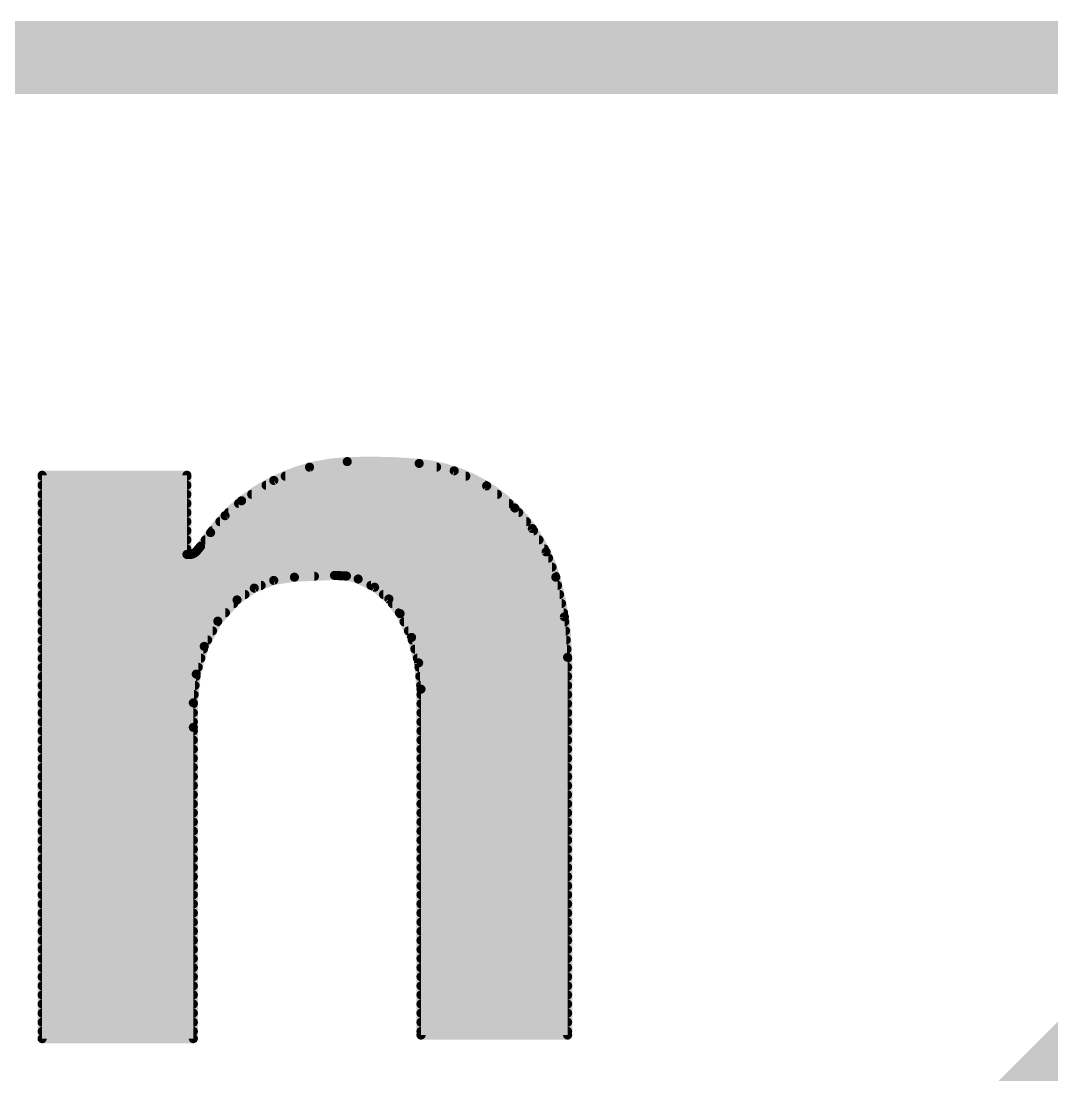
# Model space of a CAD drawing. Extents: x -98 to 45, y 0 to 29.
# Drawn here: x 27.295 to 30.169, y 21.291 to 24.232 of the extents above; entities that cross this region are included whole.
import ezdxf

# ---------------------------------------------------------------- set-up
doc = ezdxf.new("R2010")
doc.units = 0
for name, color, linetype in [('1', 12, 'CONTINUOUS'), ('16', 132, 'CONTINUOUS'), ('20', 53, 'CONTINUOUS'), ('21', 53, 'CONTINUOUS')]:
    doc.layers.add(name, color=color, linetype=linetype)

msp = doc.modelspace()

# ---------------------------------------------------------------- linework, layer by layer
at = {"layer": '1', "const_width": 0.2032}
for points in [[(0, 24.13), (43.18, 24.13)], [(15.24, 24.13), (43.18, 24.13)]]:
    msp.add_lwpolyline(points, dxfattribs=at)
at = {"layer": '16', "const_width": 0.2032}
for points in [[(0, 24.13), (43.18, 24.13)], [(31.75, 22.86), (27.813, 18.923)]]:
    msp.add_lwpolyline(points, dxfattribs=at)
at = {"layer": '20', "const_width": 0.1524}
msp.add_lwpolyline([(43.18, 24.13), (0, 24.13)], dxfattribs=at)
at = {"layer": '21'}
for points, const_width in [([(28.2042, 23.0022, 0.1577), (27.9095, 22.893)], 0.0254), ([(28.0981, 22.993, 1), (28.1, 22.9804)], 0.0127), ([(28.101, 22.9934, 1), (28.101, 22.9807)], 0.0127), ([(28.1012, 22.9808, 1), (28.0968, 22.9927)], 0.0127), ([(28.4048, 22.9972, 0.0335), (28.2042, 23.0022)], 0.0254), ([(28.2044, 23.0085, 1), (28.204, 22.9959)], 0.0127), ([(28.2039, 23.0085, 1), (28.2045, 22.9959)], 0.0127), ([(28.2051, 22.9959, 1), (28.2033, 23.0085)], 0.0127), ([(28.2045, 22.9959, 1), (28.2039, 23.0085)], 0.0127), ([(28.4061, 23.0034, 1), (28.4035, 22.991)], 0.0127), ([(28.6715, 22.8727, 0.1741), (28.4048, 22.9972)], 0.0254), ([(28.4054, 23.0035, 1), (28.4042, 22.9909)], 0.0127), ([(28.4042, 22.9909, 1), (28.4054, 23.0035)], 0.0127), ([(28.4046, 22.9909, 1), (28.405, 23.0035)], 0.0127), ([(28.4534, 22.9807, 1), (28.4534, 22.9934)], 0.0127), ([(27.3533, 22.9705, 1), (27.3533, 22.9578)], 0.0127), ([(27.3533, 22.9705, 1), (27.3533, 22.9578)], 0.0127), ([(27.3597, 22.9641, 1), (27.3469, 22.9641)], 0.0127), ([(27.3597, 22.9641, 1), (27.3469, 22.9641)], 0.0127), ([(27.3533, 22.968, 1), (27.3533, 22.9552)], 0.0127), ([(27.7635, 22.9641, 1), (27.7508, 22.9641)], 0.0127), ([(27.7635, 22.9641, 1), (27.7508, 22.9641)], 0.0127), ([(27.7571, 22.9578, 1), (27.7571, 22.9705)], 0.0127), ([(27.7571, 22.9578, 1), (27.7571, 22.9705)], 0.0127), ([(27.7571, 22.9552, 1), (27.7571, 22.968)], 0.0127), ([(28.0313, 22.968, 1), (28.0313, 22.9552)], 0.0127), ([(28.5052, 22.9824, 1), (28.4998, 22.9709)], 0.0127), ([(28.5012, 22.9705, 1), (28.5038, 22.9829)], 0.0127), ([(28.5348, 22.9552, 1), (28.5348, 22.968)], 0.0127), ([(27.3533, 22.9426, 1), (27.3533, 22.9298)], 0.0127), ([(27.7571, 22.9298, 1), (27.7571, 22.9426)], 0.0127), ([(27.9779, 22.9426, 1), (27.9779, 22.9298)], 0.0127), ([(27.9972, 22.9557, 1), (28.0016, 22.9438)], 0.0127), ([(28.0028, 22.9444, 1), (27.996, 22.9551)], 0.0127), ([(28.5969, 22.9394, 1), (28.5891, 22.9294)], 0.0127), ([(28.5892, 22.9298, 1), (28.5892, 22.9426)], 0.0127), ([(28.5903, 22.9287, 1), (28.5957, 22.9402)], 0.0127), ([(27.3533, 22.9172, 1), (27.3533, 22.9045)], 0.0127), ([(27.7571, 22.9045, 1), (27.7571, 22.9172)], 0.0127), ([(27.9377, 22.9172, 1), (27.9377, 22.9045)], 0.0127), ([(28.6231, 22.9045, 1), (28.6231, 22.9172)], 0.0127), ([(27.3533, 22.8918, 1), (27.3533, 22.879)], 0.0127), ([(27.7571, 22.879, 1), (27.7571, 22.8918)], 0.0127), ([(27.9095, 22.893, 0.0664), (27.8232, 22.8041)], 0.0254), ([(27.9011, 22.8918, 1), (27.9011, 22.879)], 0.0127), ([(27.9061, 22.8984, 1), (27.9129, 22.8876)], 0.0127), ([(27.9056, 22.898, 1), (27.9134, 22.888)], 0.0127), ([(27.9138, 22.8883, 1), (27.9052, 22.8977)], 0.0127), ([(27.9134, 22.888, 1), (27.9056, 22.898)], 0.0127), ([(28.6554, 22.879, 1), (28.6554, 22.8918)], 0.0127), ([(28.6763, 22.8768, 1), (28.6667, 22.8686)], 0.0127), ([(28.7858, 22.6797, 0.1281), (28.6715, 22.8727)], 0.0254), ([(28.676, 22.8772, 1), (28.667, 22.8682)], 0.0127), ([(28.667, 22.8682, 1), (28.676, 22.8772)], 0.0127), ([(28.6676, 22.8677, 1), (28.6754, 22.8777)], 0.0127), ([(27.3533, 22.8664, 1), (27.3533, 22.8536)], 0.0127), ([(27.7571, 22.8536, 1), (27.7571, 22.8664)], 0.0127), ([(27.8591, 22.8561, 1), (27.8677, 22.8467)], 0.0127), ([(27.8682, 22.8473, 1), (27.8586, 22.8555)], 0.0127), ([(27.8729, 22.8664, 1), (27.8729, 22.8536)], 0.0127), ([(28.6823, 22.8536, 1), (28.6823, 22.8664)], 0.0127), ([(27.3533, 22.841, 1), (27.3533, 22.8283)], 0.0127), ([(27.3533, 22.8156, 1), (27.3533, 22.8028)], 0.0127), ([(27.7571, 22.8283, 1), (27.7571, 22.841)], 0.0127), ([(27.7571, 22.8028, 1), (27.7571, 22.8156)], 0.0127), ([(27.8275, 22.8156, 1), (27.8275, 22.8028)], 0.0127), ([(27.8491, 22.841, 1), (27.8491, 22.8283)], 0.0127), ([(28.7039, 22.8283, 1), (28.7039, 22.841)], 0.0127), ([(28.7259, 22.8184, 1), (28.7149, 22.8119)], 0.0127), ([(28.7156, 22.8111, 1), (28.7252, 22.8193)], 0.0127), ([(28.7239, 22.8028, 1), (28.7239, 22.8156)], 0.0127), ([(27.3533, 22.7902, 1), (27.3533, 22.7774)], 0.0127), ([(27.7571, 22.7774, 1), (27.7571, 22.7902)], 0.0127), ([(27.8232, 22.8041, 0.0022), (27.7952, 22.766)], 0.0254), ([(27.8083, 22.7902, 1), (27.8083, 22.7774)], 0.0127), ([(27.8184, 22.8082, 1), (27.828, 22.8)], 0.0127), ([(27.8181, 22.8079, 1), (27.8283, 22.8003)], 0.0127), ([(27.8283, 22.8003, 1), (27.8181, 22.8079)], 0.0127), ([(27.8283, 22.8003, 1), (27.8181, 22.8079)], 0.0127), ([(28.739, 22.7774, 1), (28.739, 22.7902)], 0.0127), ([(27.3533, 22.7648, 1), (27.3533, 22.7521)], 0.0127), ([(27.7571, 22.7521, 1), (27.7571, 22.7648)], 0.0127), ([(27.7647, 22.7432, 0.205), (27.7825, 22.7508)], 0.0254), ([(27.7825, 22.7508, 0.0333), (27.7952, 22.766)], 0.0254), ([(27.7871, 22.7464, 1), (27.7779, 22.7552)], 0.0127), ([(27.7861, 22.7456, 1), (27.7789, 22.756)], 0.0127), ([(27.7889, 22.7648, 1), (27.7889, 22.7521)], 0.0127), ([(27.7901, 22.7698, 1), (27.8003, 22.7622)], 0.0127), ([(27.7901, 22.7697, 1), (27.8003, 22.7623)], 0.0127), ([(27.8003, 22.7623, 1), (27.7901, 22.7697)], 0.0127), ([(27.8001, 22.7619, 1), (27.7903, 22.7701)], 0.0127), ([(28.7648, 22.7525, 1), (28.7529, 22.748)], 0.0127), ([(28.754, 22.7521, 1), (28.754, 22.7648)], 0.0127), ([(27.3533, 22.7394, 1), (27.3533, 22.7266)], 0.0127), ([(27.7571, 22.7496, 1), (27.7571, 22.7369)], 0.0127), ([(27.7571, 22.7496, 1), (27.7571, 22.7369)], 0.0127), ([(27.7508, 22.7432, 1), (27.7635, 22.7432)], 0.0127), ([(27.7508, 22.7432, 1), (27.7635, 22.7432)], 0.0127), ([(27.7634, 22.7494, 1), (27.766, 22.737)], 0.0127), ([(27.7647, 22.7495, 1), (27.7647, 22.7369)], 0.0127), ([(27.7647, 22.7369, 1), (27.7647, 22.7496)], 0.0127), ([(27.7647, 22.7369, 1), (27.7647, 22.7496)], 0.0127), ([(27.7708, 22.7504, 1), (27.778, 22.74)], 0.0127), ([(27.7756, 22.739, 1), (27.7731, 22.7514)], 0.0127), ([(27.7779, 22.7552, 1), (27.7871, 22.7464)], 0.0127), ([(27.7776, 22.7549, 1), (27.7874, 22.7467)], 0.0127), ([(28.7534, 22.747, 1), (28.7643, 22.7535)], 0.0127), ([(28.7654, 22.7266, 1), (28.7654, 22.7394)], 0.0127), ([(27.3533, 22.714, 1), (27.3533, 22.7012)], 0.0127), ([(28.7751, 22.7012, 1), (28.7751, 22.714)], 0.0127), ([(27.3533, 22.6886, 1), (27.3533, 22.6759)], 0.0127), ([(28.0568, 22.6797, 0.1688), (27.8968, 22.6162)], 0.0254), ([(27.9982, 22.677, 1), (28.0001, 22.6644)], 0.0127), ([(28.0015, 22.6648, 1), (27.9968, 22.6766)], 0.0127), ([(28.0568, 22.6797, 0.0006), (28.1686, 22.6847)], 0.0254), ([(28.0565, 22.686, 1), (28.0571, 22.6734)], 0.0127), ([(28.0565, 22.686, 1), (28.0571, 22.6734)], 0.0127), ([(28.0578, 22.6734, 1), (28.0558, 22.686)], 0.0127), ([(28.0571, 22.6734, 1), (28.0565, 22.686)], 0.0127), ([(28.1127, 22.6759, 1), (28.1127, 22.6886)], 0.0127), ([(28.2346, 22.6746, 0.0992), (28.1686, 22.6847)], 0.0254), ([(28.1689, 22.691, 1), (28.1683, 22.6784)], 0.0127), ([(28.1683, 22.691, 1), (28.1689, 22.6784)], 0.0127), ([(28.1689, 22.6784, 1), (28.1683, 22.691)], 0.0127), ([(28.1689, 22.6784, 1), (28.1683, 22.691)], 0.0127), ([(28.2037, 22.6891, 1), (28.2005, 22.6768)], 0.0127), ([(28.2049, 22.6886, 1), (28.2049, 22.6759)], 0.0127), ([(28.2018, 22.6766, 1), (28.2024, 22.6893)], 0.0127), ([(28.2374, 22.6803, 1), (28.2318, 22.6689)], 0.0127), ([(28.3515, 22.5781, 0.1719), (28.2346, 22.6746)], 0.0254), ([(28.2368, 22.6806, 1), (28.2324, 22.6686)], 0.0127), ([(28.2324, 22.6686, 1), (28.2368, 22.6806)], 0.0127), ([(28.233, 22.6684, 1), (28.2362, 22.6808)], 0.0127), ([(28.792, 22.681, 1), (28.7796, 22.6784)], 0.0127), ([(28.8188, 22.4561, 0.0668), (28.7858, 22.6797)], 0.0254), ([(28.7919, 22.6815, 1), (28.7797, 22.6779)], 0.0127), ([(28.7797, 22.6779, 1), (28.7919, 22.6815)], 0.0127), ([(28.7799, 22.6774, 1), (28.7917, 22.682)], 0.0127), ([(28.7848, 22.6759, 1), (28.7848, 22.6886)], 0.0127), ([(27.3533, 22.6632, 1), (27.3533, 22.6504)], 0.0127), ([(27.9426, 22.6551, 1), (27.9473, 22.6433)], 0.0127), ([(27.9485, 22.6439, 1), (27.9413, 22.6544)], 0.0127), ([(27.9641, 22.6504, 1), (27.9641, 22.6632)], 0.0127), ([(28.2703, 22.6632, 1), (28.2703, 22.6504)], 0.0127), ([(28.2846, 22.6565, 1), (28.2766, 22.6467)], 0.0127), ([(28.2778, 22.646, 1), (28.2834, 22.6573)], 0.0127), ([(28.7908, 22.6504, 1), (28.7908, 22.6632)], 0.0127), ([(27.3533, 22.6378, 1), (27.3533, 22.6251)], 0.0127), ([(27.3533, 22.6124, 1), (27.3533, 22.5997)], 0.0127), ([(27.8968, 22.6162, 0.1229), (27.8054, 22.4866)], 0.0254), ([(27.8876, 22.5997, 1), (27.8876, 22.6124)], 0.0127), ([(27.8932, 22.6214, 1), (27.9004, 22.611)], 0.0127), ([(27.8927, 22.621, 1), (27.9009, 22.6114)], 0.0127), ([(27.9015, 22.6119, 1), (27.8921, 22.6205)], 0.0127), ([(27.9009, 22.6114, 1), (27.8927, 22.621)], 0.0127), ([(27.919, 22.6251, 1), (27.919, 22.6378)], 0.0127), ([(28.3051, 22.6378, 1), (28.3051, 22.6251)], 0.0127), ([(28.3253, 22.6228, 1), (28.3152, 22.615)], 0.0127), ([(28.3162, 22.614, 1), (28.3243, 22.6238)], 0.0127), ([(28.3301, 22.6124, 1), (28.3301, 22.5997)], 0.0127), ([(28.7963, 22.6251, 1), (28.7963, 22.6378)], 0.0127), ([(28.8018, 22.5997, 1), (28.8018, 22.6124)], 0.0127), ([(27.3533, 22.587, 1), (27.3533, 22.5742)], 0.0127), ([(27.8645, 22.5742, 1), (27.8645, 22.587)], 0.0127), ([(28.3496, 22.587, 1), (28.3496, 22.5742)], 0.0127), ([(28.3572, 22.5809, 1), (28.3458, 22.5753)], 0.0127), ([(28.4099, 22.3672, 0.136), (28.3515, 22.5781)], 0.0254), ([(28.3569, 22.5814, 1), (28.3461, 22.5748)], 0.0127), ([(28.3461, 22.5748, 1), (28.3569, 22.5814)], 0.0127), ([(28.3465, 22.5742, 1), (28.3565, 22.582)], 0.0127), ([(28.8073, 22.5742, 1), (28.8073, 22.587)], 0.0127), ([(27.3533, 22.5616, 1), (27.3533, 22.5489)], 0.0127), ([(27.8384, 22.5613, 1), (27.8478, 22.5528)], 0.0127), ([(27.8487, 22.554, 1), (27.8375, 22.56)], 0.0127), ([(27.8422, 22.5489, 1), (27.8422, 22.5616)], 0.0127), ([(28.3626, 22.5616, 1), (28.3626, 22.5489)], 0.0127), ([(28.8161, 22.5695, 1), (28.8034, 22.5685)], 0.0127), ([(28.8036, 22.5677, 1), (28.816, 22.5703)], 0.0127), ([(28.8109, 22.5489, 1), (28.8109, 22.5616)], 0.0127), ([(27.3533, 22.5362, 1), (27.3533, 22.5235)], 0.0127), ([(27.8286, 22.5235, 1), (27.8286, 22.5362)], 0.0127), ([(28.3749, 22.5362, 1), (28.3749, 22.5235)], 0.0127), ([(28.8129, 22.5235, 1), (28.8129, 22.5362)], 0.0127), ([(27.3533, 22.5108, 1), (27.3533, 22.498)], 0.0127), ([(27.8054, 22.4866, 0.0895), (27.7749, 22.3291)], 0.0254), ([(27.8115, 22.4848, 1), (27.7993, 22.4884)], 0.0127), ([(27.8113, 22.4843, 1), (27.7995, 22.4889)], 0.0127), ([(27.8149, 22.498, 1), (27.8149, 22.5108)], 0.0127), ([(28.3897, 22.5134, 1), (28.3775, 22.51)], 0.0127), ([(28.3779, 22.5089, 1), (28.3893, 22.5145)], 0.0127), ([(28.3856, 22.5108, 1), (28.3856, 22.498)], 0.0127), ([(28.8149, 22.498, 1), (28.8149, 22.5108)], 0.0127), ([(27.3533, 22.4854, 1), (27.3533, 22.4727)], 0.0127), ([(27.7998, 22.4896, 1), (27.811, 22.4836)], 0.0127), ([(27.7995, 22.4889, 1), (27.8113, 22.4843)], 0.0127), ([(27.8032, 22.4727, 1), (27.8032, 22.4854)], 0.0127), ([(28.3927, 22.4854, 1), (28.3927, 22.4727)], 0.0127), ([(28.8252, 22.4561, 1), (28.8125, 22.4561)], 0.0127), ([(28.8252, 22.4561, 1), (28.8125, 22.4561)], 0.0127), ([(28.817, 22.4727, 1), (28.817, 22.4854)], 0.0127), ([(27.3533, 22.46, 1), (27.3533, 22.4473)], 0.0127), ([(27.3533, 22.4346, 1), (27.3533, 22.4218)], 0.0127), ([(27.7886, 22.4218, 1), (27.7886, 22.4346)], 0.0127), ([(27.7959, 22.4473, 1), (27.7959, 22.46)], 0.0127), ([(28.3997, 22.46, 1), (28.3997, 22.4473)], 0.0127), ([(28.4096, 22.4412, 1), (28.397, 22.4401)], 0.0127), ([(28.3972, 22.4389, 1), (28.4094, 22.4423)], 0.0127), ([(28.4044, 22.4346, 1), (28.4044, 22.4218)], 0.0127), ([(28.8125, 22.4556, 1), (28.8251, 22.4566)], 0.0127), ([(28.8125, 22.456, 1), (28.8251, 22.4562)], 0.0127), ([(28.8188, 22.4473, 1), (28.8188, 22.46)], 0.0127), ([(28.8188, 22.4218, 1), (28.8188, 22.4346)], 0.0127), ([(27.3533, 22.4092, 1), (27.3533, 22.3965)], 0.0127), ([(27.777, 22.411, 1), (27.7892, 22.4075)], 0.0127), ([(27.7894, 22.4086, 1), (27.7768, 22.4099)], 0.0127), ([(27.7825, 22.3965, 1), (27.7825, 22.4092)], 0.0127), ([(28.4067, 22.4092, 1), (28.4067, 22.3965)], 0.0127), ([(28.8188, 22.3965, 1), (28.8188, 22.4092)], 0.0127), ([(27.3533, 22.3838, 1), (27.3533, 22.3711)], 0.0127), ([(27.7798, 22.3711, 1), (27.7798, 22.3838)], 0.0127), ([(28.409, 22.3838, 1), (28.409, 22.3711)], 0.0127), ([(28.8188, 22.3711, 1), (28.8188, 22.3838)], 0.0127), ([(27.3533, 22.3584, 1), (27.3533, 22.3456)], 0.0127), ([(27.7772, 22.3456, 1), (27.7772, 22.3584)], 0.0127), ([(28.4163, 22.3672, 1), (28.4035, 22.3672)], 0.0127), ([(28.4163, 22.3672, 1), (28.4035, 22.3672)], 0.0127), ([(28.4099, 22.3584, 1), (28.4099, 22.3456)], 0.0127), ([(28.4036, 22.3666, 1), (28.4162, 22.3678)], 0.0127), ([(28.4036, 22.3672, 1), (28.4162, 22.3672)], 0.0127), ([(28.8188, 22.3456, 1), (28.8188, 22.3584)], 0.0127), ([(27.3533, 22.333, 1), (27.3533, 22.3203)], 0.0127), ([(27.7749, 22.3291, 0.0064), (27.7749, 22.2606)], 0.0254), ([(27.7813, 22.3291, 1), (27.7686, 22.3291)], 0.0127), ([(27.7812, 22.329, 1), (27.7686, 22.3292)], 0.0127), ([(27.7686, 22.3297, 1), (27.7812, 22.3285)], 0.0127), ([(27.7686, 22.3292, 1), (27.7812, 22.329)], 0.0127), ([(27.7749, 22.3203, 1), (27.7749, 22.333)], 0.0127), ([(28.4099, 22.333, 1), (28.4099, 22.3203)], 0.0127), ([(28.8188, 22.3203, 1), (28.8188, 22.333)], 0.0127), ([(27.3533, 22.3076, 1), (27.3533, 22.2949)], 0.0127), ([(27.7749, 22.2949, 1), (27.7749, 22.3076)], 0.0127), ([(28.4099, 22.3076, 1), (28.4099, 22.2949)], 0.0127), ([(28.8188, 22.2949, 1), (28.8188, 22.3076)], 0.0127), ([(27.3533, 22.2822, 1), (27.3533, 22.2694)], 0.0127), ([(27.3533, 22.2568, 1), (27.3533, 22.2441)], 0.0127), ([(27.7813, 22.2606, 1), (27.7686, 22.2606)], 0.0127), ([(27.7686, 22.2605, 1), (27.7812, 22.2607)], 0.0127), ([(27.7749, 22.2694, 1), (27.7749, 22.2822)], 0.0127), ([(27.7749, 22.2441, 1), (27.7749, 22.2568)], 0.0127), ([(28.4099, 22.2822, 1), (28.4099, 22.2694)], 0.0127), ([(28.4099, 22.2568, 1), (28.4099, 22.2441)], 0.0127), ([(28.8188, 22.2694, 1), (28.8188, 22.2822)], 0.0127), ([(28.8188, 22.2441, 1), (28.8188, 22.2568)], 0.0127), ([(27.3533, 22.2314, 1), (27.3533, 22.2187)], 0.0127), ([(27.7749, 22.2187, 1), (27.7749, 22.2314)], 0.0127), ([(28.4099, 22.2314, 1), (28.4099, 22.2187)], 0.0127), ([(28.8188, 22.2187, 1), (28.8188, 22.2314)], 0.0127), ([(27.3533, 22.206, 1), (27.3533, 22.1932)], 0.0127), ([(27.7749, 22.1932, 1), (27.7749, 22.206)], 0.0127), ([(28.4099, 22.206, 1), (28.4099, 22.1932)], 0.0127), ([(28.8188, 22.1932, 1), (28.8188, 22.206)], 0.0127), ([(27.3533, 22.1806, 1), (27.3533, 22.1679)], 0.0127), ([(27.7749, 22.1679, 1), (27.7749, 22.1806)], 0.0127), ([(28.4099, 22.1806, 1), (28.4099, 22.1679)], 0.0127), ([(28.8188, 22.1679, 1), (28.8188, 22.1806)], 0.0127), ([(27.3533, 22.1552, 1), (27.3533, 22.1425)], 0.0127), ([(27.7749, 22.1425, 1), (27.7749, 22.1552)], 0.0127), ([(28.4099, 22.1552, 1), (28.4099, 22.1425)], 0.0127), ([(28.8188, 22.1425, 1), (28.8188, 22.1552)], 0.0127), ([(27.3533, 22.1298, 1), (27.3533, 22.117)], 0.0127), ([(27.7749, 22.117, 1), (27.7749, 22.1298)], 0.0127), ([(28.4099, 22.1298, 1), (28.4099, 22.117)], 0.0127), ([(28.8188, 22.117, 1), (28.8188, 22.1298)], 0.0127), ([(27.3533, 22.1044, 1), (27.3533, 22.0917)], 0.0127), ([(27.7749, 22.0917, 1), (27.7749, 22.1044)], 0.0127), ([(28.4099, 22.1044, 1), (28.4099, 22.0917)], 0.0127), ([(28.8188, 22.0917, 1), (28.8188, 22.1044)], 0.0127), ([(27.3533, 22.079, 1), (27.3533, 22.0663)], 0.0127), ([(27.3533, 22.0536, 1), (27.3533, 22.0408)], 0.0127), ([(27.7749, 22.0663, 1), (27.7749, 22.079)], 0.0127), ([(27.7749, 22.0408, 1), (27.7749, 22.0536)], 0.0127), ([(28.4099, 22.0536, 1), (28.4099, 22.0408)], 0.0127), ([(28.4099, 22.079, 1), (28.4099, 22.0663)], 0.0127), ([(28.8188, 22.0663, 1), (28.8188, 22.079)], 0.0127), ([(28.8188, 22.0408, 1), (28.8188, 22.0536)], 0.0127), ([(27.3533, 22.0282, 1), (27.3533, 22.0155)], 0.0127), ([(27.7749, 22.0155, 1), (27.7749, 22.0282)], 0.0127), ([(28.4099, 22.0282, 1), (28.4099, 22.0155)], 0.0127), ([(28.8188, 22.0155, 1), (28.8188, 22.0282)], 0.0127), ([(27.3533, 22.0028, 1), (27.3533, 21.9901)], 0.0127), ([(27.7749, 21.9901, 1), (27.7749, 22.0028)], 0.0127), ([(28.4099, 22.0028, 1), (28.4099, 21.9901)], 0.0127), ([(28.8188, 21.9901, 1), (28.8188, 22.0028)], 0.0127), ([(27.3533, 21.9774, 1), (27.3533, 21.9646)], 0.0127), ([(27.7749, 21.9646, 1), (27.7749, 21.9774)], 0.0127), ([(28.4099, 21.9774, 1), (28.4099, 21.9646)], 0.0127), ([(28.8188, 21.9646, 1), (28.8188, 21.9774)], 0.0127), ([(27.3533, 21.952, 1), (27.3533, 21.9393)], 0.0127), ([(27.7749, 21.9393, 1), (27.7749, 21.952)], 0.0127), ([(28.4099, 21.952, 1), (28.4099, 21.9393)], 0.0127), ([(28.8188, 21.9393, 1), (28.8188, 21.952)], 0.0127), ([(27.3533, 21.9266, 1), (27.3533, 21.9139)], 0.0127), ([(27.7749, 21.9139, 1), (27.7749, 21.9266)], 0.0127), ([(28.4099, 21.9266, 1), (28.4099, 21.9139)], 0.0127), ([(28.8188, 21.9139, 1), (28.8188, 21.9266)], 0.0127), ([(27.3533, 21.9012, 1), (27.3533, 21.8884)], 0.0127), ([(27.3533, 21.8758, 1), (27.3533, 21.8631)], 0.0127), ([(27.7749, 21.8884, 1), (27.7749, 21.9012)], 0.0127), ([(27.7749, 21.8631, 1), (27.7749, 21.8758)], 0.0127), ([(28.4099, 21.9012, 1), (28.4099, 21.8884)], 0.0127), ([(28.4099, 21.8758, 1), (28.4099, 21.8631)], 0.0127), ([(28.8188, 21.8884, 1), (28.8188, 21.9012)], 0.0127), ([(28.8188, 21.8631, 1), (28.8188, 21.8758)], 0.0127), ([(27.3533, 21.8504, 1), (27.3533, 21.8377)], 0.0127), ([(27.7749, 21.8377, 1), (27.7749, 21.8504)], 0.0127), ([(28.4099, 21.8504, 1), (28.4099, 21.8377)], 0.0127), ([(28.8188, 21.8377, 1), (28.8188, 21.8504)], 0.0127), ([(27.3533, 21.825, 1), (27.3533, 21.8122)], 0.0127), ([(27.7749, 21.8122, 1), (27.7749, 21.825)], 0.0127), ([(28.4099, 21.825, 1), (28.4099, 21.8122)], 0.0127), ([(28.8188, 21.8122, 1), (28.8188, 21.825)], 0.0127), ([(27.3533, 21.7996, 1), (27.3533, 21.7869)], 0.0127), ([(27.7749, 21.7869, 1), (27.7749, 21.7996)], 0.0127), ([(28.4099, 21.7996, 1), (28.4099, 21.7869)], 0.0127), ([(28.8188, 21.7869, 1), (28.8188, 21.7996)], 0.0127), ([(27.3533, 21.7742, 1), (27.3533, 21.7614)], 0.0127), ([(27.7749, 21.7614, 1), (27.7749, 21.7742)], 0.0127), ([(28.4099, 21.7742, 1), (28.4099, 21.7614)], 0.0127), ([(28.8188, 21.7614, 1), (28.8188, 21.7742)], 0.0127), ([(27.3533, 21.7488, 1), (27.3533, 21.736)], 0.0127), ([(27.7749, 21.736, 1), (27.7749, 21.7488)], 0.0127), ([(28.4099, 21.7488, 1), (28.4099, 21.736)], 0.0127), ([(28.8188, 21.736, 1), (28.8188, 21.7488)], 0.0127), ([(27.3533, 21.698, 1), (27.3533, 21.6852)], 0.0127), ([(27.3533, 21.7234, 1), (27.3533, 21.7107)], 0.0127), ([(27.7749, 21.7107, 1), (27.7749, 21.7234)], 0.0127), ([(27.7749, 21.6852, 1), (27.7749, 21.698)], 0.0127), ([(28.4099, 21.698, 1), (28.4099, 21.6852)], 0.0127), ([(28.4099, 21.7234, 1), (28.4099, 21.7107)], 0.0127), ([(28.8188, 21.7107, 1), (28.8188, 21.7234)], 0.0127), ([(28.8188, 21.6852, 1), (28.8188, 21.698)], 0.0127), ([(27.3533, 21.6726, 1), (27.3533, 21.6598)], 0.0127), ([(27.7749, 21.6598, 1), (27.7749, 21.6726)], 0.0127), ([(28.4099, 21.6726, 1), (28.4099, 21.6598)], 0.0127), ([(28.8188, 21.6598, 1), (28.8188, 21.6726)], 0.0127), ([(27.3533, 21.6472, 1), (27.3533, 21.6345)], 0.0127), ([(27.7749, 21.6345, 1), (27.7749, 21.6472)], 0.0127), ([(28.4099, 21.6472, 1), (28.4099, 21.6345)], 0.0127), ([(28.8188, 21.6345, 1), (28.8188, 21.6472)], 0.0127), ([(27.3533, 21.6218, 1), (27.3533, 21.609)], 0.0127), ([(27.7749, 21.609, 1), (27.7749, 21.6218)], 0.0127), ([(28.4099, 21.6218, 1), (28.4099, 21.609)], 0.0127), ([(28.8188, 21.609, 1), (28.8188, 21.6218)], 0.0127), ([(27.3533, 21.5964, 1), (27.3533, 21.5836)], 0.0127), ([(27.7749, 21.5836, 1), (27.7749, 21.5964)], 0.0127), ([(28.4099, 21.5964, 1), (28.4099, 21.5836)], 0.0127), ([(28.8188, 21.5836, 1), (28.8188, 21.5964)], 0.0127), ([(27.3533, 21.571, 1), (27.3533, 21.5583)], 0.0127), ([(27.7749, 21.5583, 1), (27.7749, 21.571)], 0.0127), ([(28.4099, 21.571, 1), (28.4099, 21.5583)], 0.0127), ([(28.8188, 21.5583, 1), (28.8188, 21.571)], 0.0127), ([(27.3533, 21.5456, 1), (27.3533, 21.5328)], 0.0127), ([(27.7749, 21.5328, 1), (27.7749, 21.5456)], 0.0127), ([(28.4099, 21.5456, 1), (28.4099, 21.5328)], 0.0127), ([(28.8188, 21.5328, 1), (28.8188, 21.5456)], 0.0127), ([(27.3533, 21.5202, 1), (27.3533, 21.5074)], 0.0127), ([(27.3533, 21.4948, 1), (27.3533, 21.4821)], 0.0127), ([(27.7749, 21.5074, 1), (27.7749, 21.5202)], 0.0127), ([(27.7749, 21.4821, 1), (27.7749, 21.4948)], 0.0127), ([(28.4099, 21.5202, 1), (28.4099, 21.5074)], 0.0127), ([(28.4099, 21.4948, 1), (28.4099, 21.4821)], 0.0127), ([(28.8188, 21.5074, 1), (28.8188, 21.5202)], 0.0127), ([(28.8188, 21.4821, 1), (28.8188, 21.4948)], 0.0127), ([(27.3533, 21.4694, 1), (27.3533, 21.4566)], 0.0127), ([(27.7749, 21.4566, 1), (27.7749, 21.4694)], 0.0127), ([(28.4099, 21.4694, 1), (28.4099, 21.4566)], 0.0127), ([(28.8188, 21.4566, 1), (28.8188, 21.4694)], 0.0127), ([(27.3533, 21.444, 1), (27.3533, 21.4312)], 0.0127), ([(27.7749, 21.4312, 1), (27.7749, 21.444)], 0.0127), ([(28.4099, 21.444, 1), (28.4099, 21.4312)], 0.0127), ([(28.8188, 21.4312, 1), (28.8188, 21.444)], 0.0127), ([(27.3533, 21.4186, 1), (27.3533, 21.4059)], 0.0127), ([(27.7749, 21.4059, 1), (27.7749, 21.4186)], 0.0127), ([(28.4099, 21.4084, 1), (28.4099, 21.3956)], 0.0127), ([(28.4099, 21.4084, 1), (28.4099, 21.3956)], 0.0127), ([(28.4099, 21.4186, 1), (28.4099, 21.4059)], 0.0127), ([(28.8188, 21.4059, 1), (28.8188, 21.4186)], 0.0127), ([(28.8188, 21.3956, 1), (28.8188, 21.4084)], 0.0127), ([(28.8188, 21.3956, 1), (28.8188, 21.4084)], 0.0127), ([(27.3533, 21.3983, 1), (27.3533, 21.3855)], 0.0127), ([(27.3533, 21.3983, 1), (27.3533, 21.3855)], 0.0127), ([(27.3469, 21.3919, 1), (27.3597, 21.3919)], 0.0127), ([(27.3469, 21.3919, 1), (27.3597, 21.3919)], 0.0127), ([(27.7686, 21.3919, 1), (27.7813, 21.3919)], 0.0127), ([(27.7686, 21.3919, 1), (27.7813, 21.3919)], 0.0127), ([(27.7749, 21.3855, 1), (27.7749, 21.3983)], 0.0127), ([(27.7749, 21.3855, 1), (27.7749, 21.3983)], 0.0127), ([(28.4035, 21.402, 1), (28.4163, 21.402)], 0.0127), ([(28.4035, 21.402, 1), (28.4163, 21.402)], 0.0127), ([(28.8125, 21.402, 1), (28.8252, 21.402)], 0.0127), ([(28.8125, 21.402, 1), (28.8252, 21.402)], 0.0127)]:
    msp.add_lwpolyline(points, format="xyb", dxfattribs=dict(at, const_width=const_width))
at = {"layer": '21', "const_width": 0.0254}
for points in [[(27.9994, 22.9498), (28.099, 22.9867)], [(28.099, 22.9867), (28.2042, 23.0022)], [(28.101, 22.987), (28.4534, 22.987)], [(28.2042, 23.0022), (28.4048, 22.9972)], [(28.4048, 22.9972), (28.5025, 22.9767)], [(27.3533, 22.9641), (27.7571, 22.9641)], [(27.3533, 21.3919), (27.3533, 22.9641)], [(27.3533, 21.3919), (27.3533, 22.9641)], [(27.3533, 22.9641), (27.7571, 22.9641)], [(27.3533, 22.9616), (27.7571, 22.9616)], [(27.7571, 22.9641), (27.7571, 22.7432)], [(27.7571, 22.9641), (27.7571, 22.7432)], [(28.0313, 22.9616), (28.5348, 22.9616)], [(28.5025, 22.9767), (28.593, 22.9344)], [(27.3533, 22.9362), (27.7571, 22.9362)], [(27.9095, 22.893), (27.9994, 22.9498)], [(27.9779, 22.9362), (28.5892, 22.9362)], [(28.593, 22.9344), (28.6715, 22.8727)], [(27.3533, 22.9108), (27.7571, 22.9108)], [(27.9377, 22.9108), (28.6231, 22.9108)], [(27.3533, 22.8854), (27.7571, 22.8854)], [(27.8634, 22.8514), (27.9095, 22.893)], [(27.9011, 22.8854), (28.6554, 22.8854)], [(28.6715, 22.8727), (28.7204, 22.8152)], [(27.3533, 22.86), (27.7571, 22.86)], [(27.8232, 22.8041), (27.8634, 22.8514)], [(27.8729, 22.86), (28.6823, 22.86)], [(27.3533, 22.8346), (27.7571, 22.8346)], [(27.3533, 22.8092), (27.7571, 22.8092)], [(27.8275, 22.8092), (28.7239, 22.8092)], [(27.8491, 22.8346), (28.7039, 22.8346)], [(28.7204, 22.8152), (28.7589, 22.7502)], [(27.3533, 22.7838), (27.7571, 22.7838)], [(27.7952, 22.766), (27.8232, 22.8041)], [(27.8083, 22.7838), (28.739, 22.7838)], [(27.3533, 22.7584), (27.7571, 22.7584)], [(27.7744, 22.7452), (27.7825, 22.7508)], [(27.7825, 22.7508), (27.7952, 22.766)], [(27.7889, 22.7584), (28.754, 22.7584)], [(28.7589, 22.7502), (28.7858, 22.6797)], [(27.3533, 22.733), (28.7654, 22.733)], [(27.7571, 22.7432), (27.7647, 22.7432)], [(27.7571, 22.7432), (27.7647, 22.7432)], [(27.7647, 22.7432), (27.7744, 22.7452)], [(27.3533, 22.7076), (28.7751, 22.7076)], [(27.3533, 22.6822), (28.1127, 22.6822)], [(27.9992, 22.6707), (27.9449, 22.6492)], [(28.0568, 22.6797), (27.9992, 22.6707)], [(28.1686, 22.6847), (28.0568, 22.6797)], [(28.2021, 22.6829), (28.1686, 22.6847)], [(28.2346, 22.6746), (28.2021, 22.6829)], [(28.2049, 22.6822), (28.7848, 22.6822)], [(28.2806, 22.6516), (28.2346, 22.6746)], [(28.7858, 22.6797), (28.8098, 22.569)], [(27.3533, 22.6568), (27.9641, 22.6568)], [(27.9449, 22.6492), (27.8968, 22.6162)], [(28.2703, 22.6568), (28.7908, 22.6568)], [(28.3202, 22.6189), (28.2806, 22.6516)], [(27.3533, 22.6314), (27.919, 22.6314)], [(27.3533, 22.606), (27.8876, 22.606)], [(27.8968, 22.6162), (27.8431, 22.557)], [(28.3051, 22.6314), (28.7963, 22.6314)], [(28.3515, 22.5781), (28.3202, 22.6189)], [(28.3301, 22.606), (28.8018, 22.606)], [(27.3533, 22.5806), (27.8645, 22.5806)], [(28.3496, 22.5806), (28.8073, 22.5806)], [(28.3836, 22.5117), (28.3515, 22.5781)], [(27.3533, 22.5552), (27.8422, 22.5552)], [(27.8431, 22.557), (27.8054, 22.4866)], [(28.3626, 22.5552), (28.8109, 22.5552)], [(28.8098, 22.569), (28.8188, 22.4561)], [(27.3533, 22.5298), (27.8286, 22.5298)], [(28.3749, 22.5298), (28.8129, 22.5298)], [(27.3533, 22.5044), (27.8149, 22.5044)], [(27.8054, 22.4866), (27.7831, 22.4092)], [(28.4033, 22.4406), (28.3836, 22.5117)], [(28.3856, 22.5044), (28.8149, 22.5044)], [(27.3533, 22.479), (27.8032, 22.479)], [(28.3927, 22.479), (28.817, 22.479)], [(28.8188, 22.4561), (28.8188, 21.402)], [(28.8188, 22.4561), (28.8188, 21.402)], [(27.3533, 22.4536), (27.7959, 22.4536)], [(27.3533, 22.4282), (27.7886, 22.4282)], [(28.3997, 22.4536), (28.8188, 22.4536)], [(28.4099, 22.3672), (28.4033, 22.4406)], [(28.4044, 22.4282), (28.8188, 22.4282)], [(27.3533, 22.4028), (27.7825, 22.4028)], [(27.7831, 22.4092), (27.7749, 22.3291)], [(28.4067, 22.4028), (28.8188, 22.4028)], [(27.3533, 22.3774), (27.7798, 22.3774)], [(28.409, 22.3774), (28.8188, 22.3774)], [(27.3533, 22.352), (27.7772, 22.352)], [(28.4099, 21.402), (28.4099, 22.3672)], [(28.4099, 21.402), (28.4099, 22.3672)], [(28.4099, 22.352), (28.8188, 22.352)], [(27.3533, 22.3266), (27.7749, 22.3266)], [(27.7749, 22.3291), (27.7749, 21.3919)], [(28.4099, 22.3266), (28.8188, 22.3266)], [(27.3533, 22.3012), (27.7749, 22.3012)], [(28.4099, 22.3012), (28.8188, 22.3012)], [(27.3533, 22.2758), (27.7749, 22.2758)], [(27.3533, 22.2504), (27.7749, 22.2504)], [(27.7749, 22.2606), (27.7749, 21.3919)], [(28.4099, 22.2758), (28.8188, 22.2758)], [(28.4099, 22.2504), (28.8188, 22.2504)], [(27.3533, 22.225), (27.7749, 22.225)], [(28.4099, 22.225), (28.8188, 22.225)], [(27.3533, 22.1996), (27.7749, 22.1996)], [(28.4099, 22.1996), (28.8188, 22.1996)], [(27.3533, 22.1742), (27.7749, 22.1742)], [(28.4099, 22.1742), (28.8188, 22.1742)], [(27.3533, 22.1488), (27.7749, 22.1488)], [(28.4099, 22.1488), (28.8188, 22.1488)], [(27.3533, 22.1234), (27.7749, 22.1234)], [(28.4099, 22.1234), (28.8188, 22.1234)], [(27.3533, 22.098), (27.7749, 22.098)], [(28.4099, 22.098), (28.8188, 22.098)], [(27.3533, 22.0726), (27.7749, 22.0726)], [(27.3533, 22.0472), (27.7749, 22.0472)], [(28.4099, 22.0726), (28.8188, 22.0726)], [(28.4099, 22.0472), (28.8188, 22.0472)], [(27.3533, 22.0218), (27.7749, 22.0218)], [(28.4099, 22.0218), (28.8188, 22.0218)], [(27.3533, 21.9964), (27.7749, 21.9964)], [(28.4099, 21.9964), (28.8188, 21.9964)], [(27.3533, 21.971), (27.7749, 21.971)], [(28.4099, 21.971), (28.8188, 21.971)], [(27.3533, 21.9456), (27.7749, 21.9456)], [(28.4099, 21.9456), (28.8188, 21.9456)], [(27.3533, 21.9202), (27.7749, 21.9202)], [(28.4099, 21.9202), (28.8188, 21.9202)], [(27.3533, 21.8948), (27.7749, 21.8948)], [(27.3533, 21.8694), (27.7749, 21.8694)], [(28.4099, 21.8948), (28.8188, 21.8948)], [(28.4099, 21.8694), (28.8188, 21.8694)], [(27.3533, 21.844), (27.7749, 21.844)], [(28.4099, 21.844), (28.8188, 21.844)], [(27.3533, 21.8186), (27.7749, 21.8186)], [(28.4099, 21.8186), (28.8188, 21.8186)], [(27.3533, 21.7932), (27.7749, 21.7932)], [(28.4099, 21.7932), (28.8188, 21.7932)], [(27.3533, 21.7678), (27.7749, 21.7678)], [(28.4099, 21.7678), (28.8188, 21.7678)], [(27.3533, 21.7424), (27.7749, 21.7424)], [(28.4099, 21.7424), (28.8188, 21.7424)], [(27.3533, 21.717), (27.7749, 21.717)], [(27.3533, 21.6916), (27.7749, 21.6916)], [(28.4099, 21.717), (28.8188, 21.717)], [(28.4099, 21.6916), (28.8188, 21.6916)], [(27.3533, 21.6662), (27.7749, 21.6662)], [(28.4099, 21.6662), (28.8188, 21.6662)], [(27.3533, 21.6408), (27.7749, 21.6408)], [(28.4099, 21.6408), (28.8188, 21.6408)], [(27.3533, 21.6154), (27.7749, 21.6154)], [(28.4099, 21.6154), (28.8188, 21.6154)], [(27.3533, 21.59), (27.7749, 21.59)], [(28.4099, 21.59), (28.8188, 21.59)], [(27.3533, 21.5646), (27.7749, 21.5646)], [(28.4099, 21.5646), (28.8188, 21.5646)], [(27.3533, 21.5392), (27.7749, 21.5392)], [(28.4099, 21.5392), (28.8188, 21.5392)], [(27.3533, 21.5138), (27.7749, 21.5138)], [(27.3533, 21.4884), (27.7749, 21.4884)], [(28.4099, 21.5138), (28.8188, 21.5138)], [(28.4099, 21.4884), (28.8188, 21.4884)], [(27.3533, 21.463), (27.7749, 21.463)], [(28.4099, 21.463), (28.8188, 21.463)], [(27.3533, 21.4376), (27.7749, 21.4376)], [(28.4099, 21.4376), (28.8188, 21.4376)], [(27.3533, 21.4122), (27.7749, 21.4122)], [(28.4099, 21.4122), (28.8188, 21.4122)], [(28.8188, 21.402), (28.4099, 21.402)], [(28.8188, 21.402), (28.4099, 21.402)], [(27.7749, 21.3919), (27.3533, 21.3919)], [(27.7749, 21.3919), (27.3533, 21.3919)]]:
    msp.add_lwpolyline(points, dxfattribs=at)

doc.saveas('drawing.dxf')
